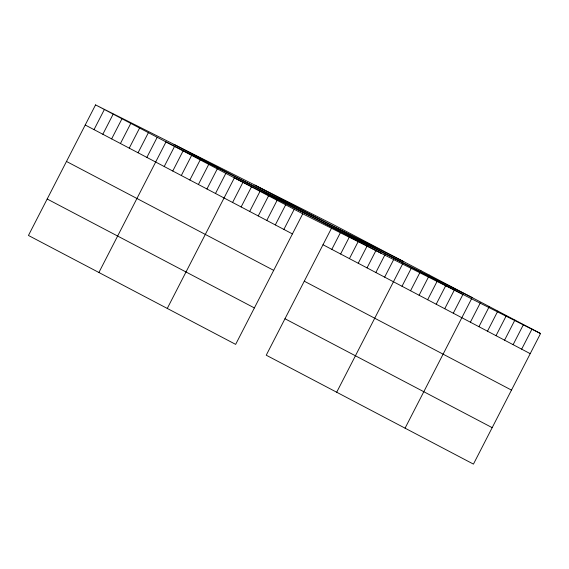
<?xml version="1.0" encoding="UTF-8"?>
<svg xmlns="http://www.w3.org/2000/svg" width="569" height="569" viewBox="0 0 569 569"><rect width="100%" height="100%" fill="white"/><g stroke="black" fill="none" stroke-linecap="round" stroke-linejoin="round"><path stroke-width="0.85" d="M95.556 104.888L28.45 235.459L235.651 344.38L302.758 213.802L95.556 104.888L333.349 224.62L540.55 333.541L473.444 464.112L266.242 355.198L331.755 227.721M94.027 129.632L104.362 109.511M102.833 134.263L113.167 114.141M111.638 138.886L121.972 118.772M120.443 143.516L130.785 123.402M129.248 148.146L139.59 128.032M138.054 152.777L148.395 132.655M146.859 157.407L157.2 137.285M98.899 272.494L166.006 141.916L403.798 261.655M164.213 166.525L174.555 146.411M172.763 171.02L183.097 150.899M181.312 175.508L191.646 155.394M189.854 180.003L200.196 159.889M198.403 184.498L208.738 164.377M206.952 188.986L217.287 168.872M215.495 193.481L225.836 173.367M167.272 308.434L234.385 177.855L472.17 297.594M232.593 202.464L242.927 182.35M241.135 206.96L251.477 186.845M249.684 211.455L260.026 191.333M258.234 215.943L268.568 195.828M266.783 220.438L277.117 200.324M275.325 224.933L285.666 204.819M283.874 229.428L294.209 209.307M331.812 249.371L340.561 232.344M340.625 253.994L349.373 236.974M349.43 258.625L358.178 241.605M358.235 263.255L367.382 245.459M367.041 267.885L376.187 250.09M375.846 272.515L384.993 254.72M384.651 277.139L393.798 259.343M336.692 392.233L402.603 263.973M402.006 286.264L411.152 268.468M410.555 290.759L420.889 270.638M419.097 295.247L429.439 275.133M427.646 299.742L437.191 281.171M436.195 304.237L445.74 285.666M444.738 308.725L454.282 290.162M453.287 313.22L463.23 293.874M405.064 428.173L471.779 298.369M470.385 322.203L480.321 302.864M478.927 326.698L489.269 306.584M487.477 331.194L497.818 311.072M496.026 335.682L506.36 315.567M504.568 340.177L514.909 320.062M513.117 344.672L523.459 324.55M521.666 349.16L532.001 329.046M302.758 213.802L540.55 333.541M254.876 185.11L462.078 294.024M174.029 144.398L381.23 253.312M323.007 244.741L530.208 353.655M85.222 125.002L292.423 233.916M304.273 281.193L511.481 390.106M66.488 161.454L273.689 270.367M284.977 318.747L492.178 427.66M47.184 199.008L254.386 307.929"/></g></svg>
